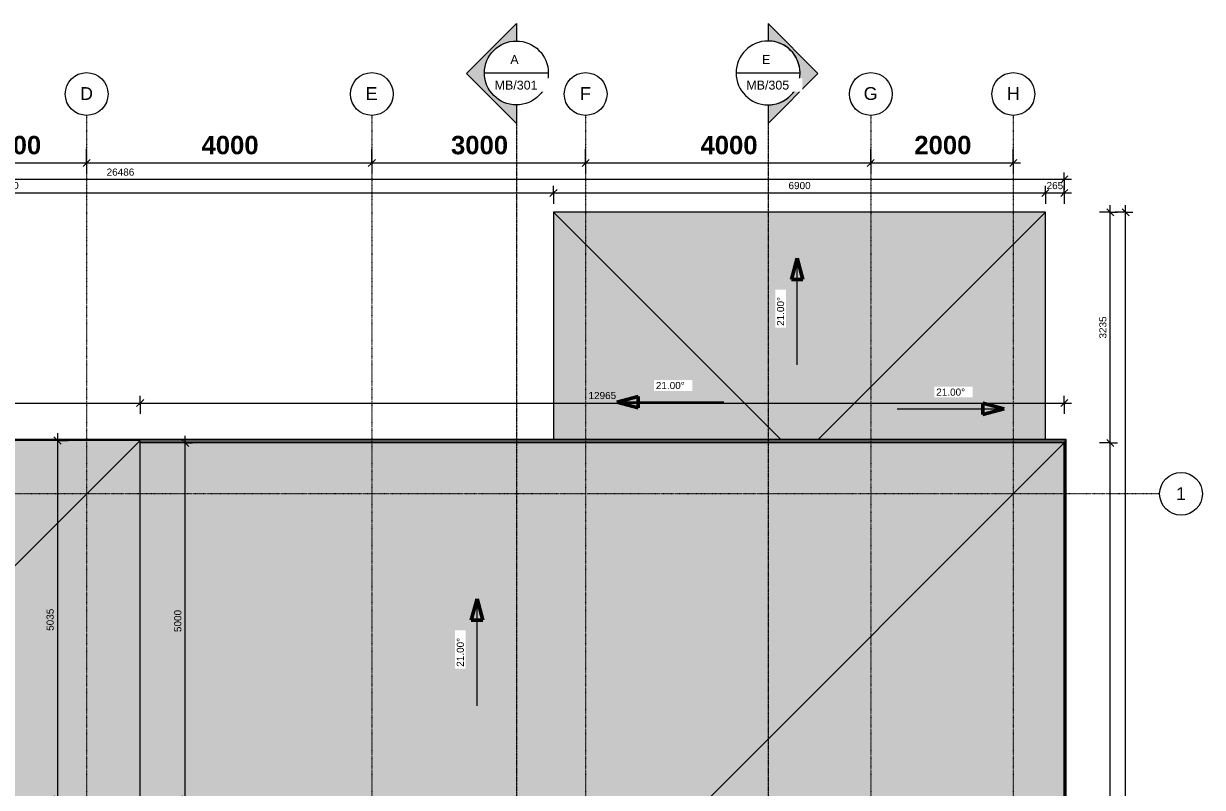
# Model space of a CAD drawing. Header units: millimetres. Extents: x -20313 to 11691, y -15775 to 12805.
# Drawn here: x -5256 to 11282, y 2091 to 12805 of the extents above; entities that cross this region are included whole.
import ezdxf

# ---------------------------------------------------------------- set-up
doc = ezdxf.new("R2010")
doc.units = ezdxf.units.MM
doc.linetypes.add('Dash dot', pattern=[15.875, 6.35, -4.7625, 0, -4.7625])
doc.linetypes.add('TD_Level Line', pattern=[8, 4, -2, 0, -2])
for name, color, linetype, lineweight in [('A-ANNO-DIMS', 211, 'Continuous', 9), ('A-ANNO-DIMS-100', 211, 'Continuous', 9), ('A-DETL-MBND', 5, 'Continuous', 5), ('A-ROOF', 132, 'Continuous', 5), ('A-ROOF-PATT', 132, 'Continuous', 5), ('G-ANNO-DIMS', 111, 'Continuous', 9), ('G-ANNO-SYMB', 111, 'Continuous', 9), ('S-GRID', 1, 'Continuous', 9), ('S-GRID-IDEN', 1, 'Continuous', 9)]:
    doc.layers.add(name, color=color, linetype=linetype, lineweight=lineweight)
doc.styles.add('Arial', font='arial.ttf', dxfattribs={"height": 125})
doc.styles.add('Arial_1', font='arial.ttf', dxfattribs={"height": 180})
doc.styles.add('Arial_2', font='arial.ttf', dxfattribs={"height": 100})
doc.styles.add('Arial_B', font='arialbd.ttf', dxfattribs={"height": 257.936508})
doc.dimstyles.new('Arial_1_0', dxfattribs={"dimscale": 304.8, "dimtxt": 102.02594, "dimasz": 0.328084, "dimexe": 0.328084, "dimexo": 0.0625, "dimgap": 0.082021, "dimtad": 1, "dimdec": 0, "dimzin": 0, "dimdsep": 46, "dimtxsty": 'Arial_2', "dimblk1": 'OBLIQUE', "dimblk2": 'OBLIQUE', "dimsah": 1, "dimcen": 0.09, "dimdle": 0.328084, "dimazin": 0, "dimtfac": 1, "dimtdec": 4, "dimtix": 1, "dimtmove": 0, "dimatfit": 3, "dimfxl": 0.492126, "dimfxlon": 1, "dimtvp": 1, "dimtolj": 1, "dimtzin": 0, "dimarcsym": 2})
doc.dimstyles.new('Arial_2_5', dxfattribs={"dimscale": 304.8, "dimtxt": 255.06485, "dimasz": 0.328084, "dimexe": 0.656168, "dimexo": 0.0625, "dimgap": 0.164042, "dimtad": 1, "dimdec": 0, "dimzin": 0, "dimdsep": 46, "dimtxsty": 'Arial_B', "dimblk1": 'OBLIQUE', "dimblk2": 'OBLIQUE', "dimsah": 1, "dimcen": 0.09, "dimdle": 0.328084, "dimazin": 0, "dimtfac": 1, "dimtdec": 4, "dimtix": 1, "dimtmove": 0, "dimatfit": 3, "dimfxl": 0.492126, "dimfxlon": 1, "dimtvp": 1, "dimtolj": 1, "dimtzin": 0, "dimarcsym": 2})

# ---------------------------------------------------------------- blocks, each defined once
blk = doc.blocks.new('PARAPET4 - PARAPET-973503-03_Roof Level')
at = {"layer": 'A-DETL-MBND'}
for p, q in [((7273, -9136), (6532, 13433)), ((6828, 3847), (7254, -9117)), ((-9183, -9677), (7273, -9136)), ((7254, -9117), (-9164, -9657))]:
    blk.add_line(p, q, dxfattribs=at)
blk.add_open_spline([(7254, -9117), (7256, -9119), (7259, -9121), (7262, -9125), (7264, -9127), (7266, -9128), (7267, -9130), (7269, -9131), (7271, -9133), (7273, -9135), (7274, -9136), (7274, -9136), (7273, -9135)], degree=3, knots=[-1, -1, -1, -1, -0.9166667, -0.875, -0.8333333, -0.7916667, -0.7708333, -0.75, -0.6666667, -0.6111111, -0.5555556, -0.4444444, -0.4444444, -0.4444444, -0.4444444], dxfattribs=at)
blk = doc.blocks.new('Section - _-1243848-03_Roof Level')
at = {"layer": 'G-ANNO-SYMB'}
h = blk.add_hatch(color=256, dxfattribs=at)
edge = h.paths.add_edge_path()
edge.add_line((-12.93, 0), (-5.93, 7))
edge.add_line((-5.93, 7), (1.07, 0))
edge.add_line((1.07, 0), (-1.52, 0))
edge.add_arc((-6, 0), 4.48, 0, 180)
edge.add_line((-10.48, 0), (-12.93, 0))
for p, q in [((-5.93, 7), (-12.93, 0)), ((1.07, 0), (-5.93, 7)), ((-12.93, 0), (-10.48, 0)), ((-1.52, 0), (1.07, 0))]:
    blk.add_line(p, q, dxfattribs=at)
for start, end in [(360, 180), (0, 180), (180, 360)]:
    blk.add_arc((-6, 0), 4.48, start, end, dxfattribs=at)
blk = doc.blocks.new('Grid - _-182767-03_Roof Level')
at = {"layer": 'S-GRID-IDEN'}
blk.add_circle((0, 0), 3, dxfattribs=at)
blk = doc.blocks.new('DIMBLOCK5-03_Roof Level')
at = {"layer": 'A-ANNO-DIMS-100', "transparency": 16777216}
for p, q in [((6629, 10849), (6629, 11049)), ((8629, 10849), (8629, 11049)), ((6629, 10849), (6579, 10799)), ((6629, 10849), (6679, 10899)), ((8729, 10849), (6629, 10849)), ((6629, 10849), (6629, 10699)), ((8629, 10849), (8579, 10799)), ((8629, 10849), (8679, 10899)), ((8629, 10849), (8629, 10699))]:
    blk.add_line(p, q, dxfattribs=at)
at = {"layer": 'A-ANNO-DIMS-100', "color": 0, "transparency": 16777216, "insert": (7240, 11230), "char_height": 257.9, "width": 932.81, "attachment_point": 1, "line_spacing_factor": 0.941778, "style": 'Arial_B'}
blk.add_mtext('2000', dxfattribs=at)
blk = doc.blocks.new('_Oblique')
at = {"color": 0, "linetype": 'ByBlock', "lineweight": -2}
blk.add_line((-0.5, -0.5), (0.5, 0.5), dxfattribs=at)
blk = doc.blocks.new('DIMBLOCK6-03_Roof Level')
at = {"layer": 'A-ANNO-DIMS-100', "transparency": 16777216}
for p, q in [((2629, 10849), (2629, 11049)), ((6629, 10849), (6629, 11049)), ((2629, 10849), (2579, 10799)), ((2629, 10849), (2679, 10899)), ((6629, 10849), (2629, 10849)), ((2629, 10849), (2629, 10699)), ((6629, 10849), (6579, 10799)), ((6629, 10849), (6679, 10899)), ((6629, 10849), (6629, 10699))]:
    blk.add_line(p, q, dxfattribs=at)
at = {"layer": 'A-ANNO-DIMS-100', "color": 0, "transparency": 16777216, "insert": (4240, 11230), "char_height": 257.9, "width": 932.81, "attachment_point": 1, "line_spacing_factor": 0.941778, "style": 'Arial_B'}
blk.add_mtext('4000', dxfattribs=at)
blk = doc.blocks.new('DIMBLOCK7-03_Roof Level')
at = {"layer": 'A-ANNO-DIMS-100', "transparency": 16777216}
for p, q in [((-371, 10849), (-371, 11049)), ((2629, 10849), (2629, 11049)), ((-371, 10849), (-421, 10799)), ((-371, 10849), (-321, 10899)), ((2629, 10849), (-371, 10849)), ((-371, 10849), (-371, 10699)), ((2629, 10849), (2579, 10799)), ((2629, 10849), (2679, 10899)), ((2629, 10849), (2629, 10699))]:
    blk.add_line(p, q, dxfattribs=at)
at = {"layer": 'A-ANNO-DIMS-100', "color": 0, "transparency": 16777216, "insert": (740, 11230), "char_height": 257.9, "width": 932.81, "attachment_point": 1, "line_spacing_factor": 0.941778, "style": 'Arial_B'}
blk.add_mtext('3000', dxfattribs=at)
blk = doc.blocks.new('DIMBLOCK8-03_Roof Level')
at = {"layer": 'A-ANNO-DIMS-100', "transparency": 16777216}
for p, q in [((-4371, 10849), (-4371, 11049)), ((-371, 10849), (-371, 11049)), ((-4371, 10849), (-4421, 10799)), ((-4371, 10849), (-4321, 10899)), ((-371, 10849), (-4371, 10849)), ((-4371, 10849), (-4371, 10699)), ((-371, 10849), (-421, 10799)), ((-371, 10849), (-321, 10899)), ((-371, 10849), (-371, 10699))]:
    blk.add_line(p, q, dxfattribs=at)
at = {"layer": 'A-ANNO-DIMS-100', "color": 0, "transparency": 16777216, "insert": (-2760, 11230), "char_height": 257.9, "width": 932.81, "attachment_point": 1, "line_spacing_factor": 0.941778, "style": 'Arial_B'}
blk.add_mtext('4000', dxfattribs=at)
blk = doc.blocks.new('DIMBLOCK9-03_Roof Level')
at = {"layer": 'A-ANNO-DIMS-100', "transparency": 16777216}
for p, q in [((-6471, 10849), (-6471, 11049)), ((-4371, 10849), (-4371, 11049)), ((-6471, 10849), (-6521, 10799)), ((-6471, 10849), (-6421, 10899)), ((-4371, 10849), (-6471, 10849)), ((-6471, 10849), (-6471, 10699)), ((-4371, 10849), (-4421, 10799)), ((-4371, 10849), (-4321, 10899)), ((-4371, 10849), (-4371, 10699))]:
    blk.add_line(p, q, dxfattribs=at)
at = {"layer": 'A-ANNO-DIMS-100', "color": 0, "transparency": 16777216, "insert": (-5810, 11230), "char_height": 257.9, "width": 932.81, "attachment_point": 1, "line_spacing_factor": 0.941778, "style": 'Arial_B'}
blk.add_mtext('2100', dxfattribs=at)
blk = doc.blocks.new('DIMBLOCK13-03_Roof Level')
at = {"layer": 'A-ANNO-DIMS-100', "transparency": 16777216}
for p, q in [((-13221, 7483), (-13271, 7433)), ((-13221, 7483), (-13221, 7583)), ((-13221, 7483), (-13171, 7533)), ((-13221, 7483), (-3621, 7483)), ((-13221, 7483), (-13221, 7333)), ((-3621, 7483), (-3671, 7433)), ((-3621, 7483), (-3621, 7583)), ((-3621, 7483), (-3571, 7533)), ((-3621, 7483), (-3621, 7333))]:
    blk.add_line(p, q, dxfattribs=at)
at = {"layer": 'A-ANNO-DIMS-100', "color": 0, "transparency": 16777216, "insert": (-8575, 7638), "char_height": 100, "width": 369.18, "attachment_point": 1, "line_spacing_factor": 0.941778, "style": 'Arial_2'}
blk.add_mtext('9600', dxfattribs=at)
blk = doc.blocks.new('DIMBLOCK14-03_Roof Level')
at = {"layer": 'A-ANNO-DIMS-100', "transparency": 16777216}
for p, q in [((-3621, 7483), (-3671, 7433)), ((-3621, 7483), (-3621, 7583)), ((-3621, 7483), (-3571, 7533)), ((-3621, 7483), (9444, 7483)), ((-3621, 7483), (-3621, 7333)), ((9344, 7483), (9294, 7433)), ((9344, 7483), (9344, 7583)), ((9344, 7483), (9394, 7533)), ((9344, 7483), (9344, 7333))]:
    blk.add_line(p, q, dxfattribs=at)
at = {"layer": 'A-ANNO-DIMS-100', "color": 0, "transparency": 16777216, "insert": (2669, 7638), "char_height": 100, "width": 461.47, "attachment_point": 1, "line_spacing_factor": 0.941778, "style": 'Arial_2'}
blk.add_mtext('12965', dxfattribs=at)
blk = doc.blocks.new('DIMBLOCK16-03_Roof Level')
at = {"layer": 'A-ANNO-DIMS-100', "transparency": 16777216}
for p, q in [((-13221, 10429), (-13271, 10379)), ((-13221, 10429), (-13221, 10529)), ((-13221, 10429), (-13171, 10479)), ((-13221, 10429), (2179, 10429)), ((-13221, 10429), (-13221, 10279)), ((2179, 10429), (2129, 10379)), ((2179, 10429), (2179, 10529)), ((2179, 10429), (2229, 10479)), ((2179, 10429), (2179, 10279))]:
    blk.add_line(p, q, dxfattribs=at)
at = {"layer": 'A-ANNO-DIMS-100', "color": 0, "transparency": 16777216, "insert": (-5713, 10583), "char_height": 100, "width": 461.47, "attachment_point": 1, "line_spacing_factor": 0.941778, "style": 'Arial_2'}
blk.add_mtext('15400', dxfattribs=at)
blk = doc.blocks.new('DIMBLOCK17-03_Roof Level')
at = {"layer": 'A-ANNO-DIMS-100', "transparency": 16777216}
for p, q in [((2179, 10429), (2129, 10379)), ((2179, 10429), (2179, 10529)), ((2179, 10429), (2229, 10479)), ((2179, 10429), (9079, 10429)), ((2179, 10429), (2179, 10279)), ((9079, 10429), (9029, 10379)), ((9079, 10429), (9079, 10529)), ((9079, 10429), (9129, 10479)), ((9079, 10429), (9079, 10279))]:
    blk.add_line(p, q, dxfattribs=at)
at = {"layer": 'A-ANNO-DIMS-100', "color": 0, "transparency": 16777216, "insert": (5475, 10583), "char_height": 100, "width": 369.18, "attachment_point": 1, "line_spacing_factor": 0.941778, "style": 'Arial_2'}
blk.add_mtext('6900', dxfattribs=at)
blk = doc.blocks.new('DIMBLOCK18-03_Roof Level')
at = {"layer": 'A-ANNO-DIMS-100', "transparency": 16777216}
for p, q in [((9079, 10429), (9029, 10379)), ((9079, 10429), (9079, 10529)), ((9079, 10429), (9129, 10479)), ((9079, 10429), (9444, 10429)), ((9079, 10429), (9079, 10279)), ((9344, 10429), (9294, 10379)), ((9344, 10429), (9344, 10529)), ((9344, 10429), (9394, 10479)), ((9344, 10429), (9344, 10279))]:
    blk.add_line(p, q, dxfattribs=at)
at = {"layer": 'A-ANNO-DIMS-100', "color": 0, "transparency": 16777216, "insert": (9096, 10583), "char_height": 100, "width": 276.88, "attachment_point": 1, "line_spacing_factor": 0.941778, "style": 'Arial_2'}
blk.add_mtext('265', dxfattribs=at)
blk = doc.blocks.new('DIMBLOCK19-03_Roof Level')
at = {"layer": 'A-ANNO-DIMS-100', "transparency": 16777216}
for p, q in [((9444, 10618), (-17242, 10618)), ((-17142, 10618), (-17192, 10568)), ((-17142, 10618), (-17142, 10718)), ((-17142, 10618), (-17092, 10668)), ((-17142, 10618), (-17142, 10468)), ((9344, 10618), (9294, 10568)), ((9344, 10618), (9344, 10718)), ((9344, 10618), (9394, 10668)), ((9344, 10618), (9344, 10468))]:
    blk.add_line(p, q, dxfattribs=at)
at = {"layer": 'A-ANNO-DIMS-100', "color": 0, "transparency": 16777216, "insert": (-4091, 10772), "char_height": 100, "width": 461.47, "attachment_point": 1, "line_spacing_factor": 0.941778, "style": 'Arial_2'}
blk.add_mtext('26486', dxfattribs=at)
blk = doc.blocks.new('DIMBLOCK40-03_Roof Level')
at = {"layer": 'A-ANNO-DIMS-100', "transparency": 16777216}
for p, q in [((-2988, 6923), (-3038, 6973)), ((-2988, 1923), (-2988, 7023)), ((-2988, 6923), (-3138, 6923)), ((-2988, 6923), (-2938, 6873)), ((-2988, 6923), (-2888, 6923)), ((-2988, 1923), (-3138, 1923)), ((-2988, 1923), (-3038, 1973)), ((-2988, 1923), (-2938, 1873)), ((-2988, 1923), (-2888, 1923))]:
    blk.add_line(p, q, dxfattribs=at)
at = {"layer": 'A-ANNO-DIMS-100', "color": 0, "transparency": 16777216, "insert": (-3143, 4270), "char_height": 100, "width": 369.18, "attachment_point": 1, "rotation": 90, "line_spacing_factor": 0.941778, "style": 'Arial_2'}
blk.add_mtext('5000', dxfattribs=at)
blk = doc.blocks.new('DIMBLOCK41-03_Roof Level')
at = {"layer": 'A-ANNO-DIMS-100', "transparency": 16777216}
for p, q in [((-4780, 6958), (-4880, 6958)), ((-4780, 6958), (-4830, 7008)), ((-4780, 7058), (-4780, 1923)), ((-4780, 6958), (-4730, 6908)), ((-4780, 6958), (-4630, 6958)), ((-4780, 1923), (-4880, 1923)), ((-4780, 1923), (-4830, 1973)), ((-4780, 1923), (-4730, 1873)), ((-4780, 1923), (-4630, 1923))]:
    blk.add_line(p, q, dxfattribs=at)
at = {"layer": 'A-ANNO-DIMS-100', "color": 0, "transparency": 16777216, "insert": (-4934, 4287), "char_height": 100, "width": 369.18, "attachment_point": 1, "rotation": 90, "line_spacing_factor": 0.941778, "style": 'Arial_2'}
blk.add_mtext('5035', dxfattribs=at)
blk = doc.blocks.new('DIMBLOCK70-03_Roof Level')
at = {"layer": 'A-ANNO-DIMS-100', "transparency": 16777216}
for p, q in [((9990, 6923), (9940, 6973)), ((9990, 6923), (9840, 6923)), ((9990, -9507), (9990, 6923)), ((9990, 6923), (10040, 6873)), ((9990, 6923), (10090, 6923)), ((9990, -9507), (9840, -9507)), ((9990, -9507), (9940, -9457)), ((9990, -9507), (10040, -9557)), ((9990, -9507), (10090, -9507))]:
    blk.add_line(p, q, dxfattribs=at)
at = {"layer": 'A-ANNO-DIMS-100', "color": 0, "transparency": 16777216, "insert": (9835, -1484), "char_height": 100, "width": 461.47, "attachment_point": 1, "rotation": 90, "line_spacing_factor": 0.941778, "style": 'Arial_2'}
blk.add_mtext('16430', dxfattribs=at)
blk = doc.blocks.new('DIMBLOCK71-03_Roof Level')
at = {"layer": 'A-ANNO-DIMS-100', "transparency": 16777216}
for p, q in [((9990, 6923), (9990, 10258)), ((9990, 10158), (9840, 10158)), ((9990, 10158), (9940, 10208)), ((9990, 10158), (10040, 10108)), ((9990, 10158), (10090, 10158)), ((9990, 6923), (9940, 6973)), ((9990, 6923), (9840, 6923)), ((9990, 6923), (10040, 6873)), ((9990, 6923), (10090, 6923))]:
    blk.add_line(p, q, dxfattribs=at)
at = {"layer": 'A-ANNO-DIMS-100', "color": 0, "transparency": 16777216, "insert": (9835, 8387), "char_height": 100, "width": 369.18, "attachment_point": 1, "rotation": 90, "line_spacing_factor": 0.941778, "style": 'Arial_2'}
blk.add_mtext('3235', dxfattribs=at)
blk = doc.blocks.new('DIMBLOCK72-03_Roof Level')
at = {"layer": 'A-ANNO-DIMS-100', "transparency": 16777216}
for p, q in [((10204, -13607), (10204, 10258)), ((10204, 10158), (10054, 10158)), ((10204, 10158), (10154, 10208)), ((10204, 10158), (10254, 10108)), ((10204, 10158), (10304, 10158)), ((10204, -13507), (10054, -13507)), ((10204, -13507), (10154, -13457)), ((10204, -13507), (10254, -13557)), ((10204, -13507), (10304, -13507))]:
    blk.add_line(p, q, dxfattribs=at)
at = {"layer": 'A-ANNO-DIMS-100', "color": 0, "transparency": 16777216, "insert": (10049, -1866), "char_height": 100, "width": 461.47, "attachment_point": 1, "rotation": 90, "line_spacing_factor": 0.941778, "style": 'Arial_2'}
blk.add_mtext('23665', dxfattribs=at)

msp = doc.modelspace()

# ---------------------------------------------------------------- hatches: boundary and pattern name
at = {"layer": 'A-DETL-MBND'}
h = msp.add_hatch(dxfattribs=at)
h.set_pattern_fill('FP_11', color=256, style=0, pattern_type=2)
h.set_pattern_definition([(185.321, (604.74, -116.84), (1422.777465, 126.991261), [109.552, -2629.24]), (90, (495.66, -127), (-118.565, 127), [10.16, -116.84]), (270, (486.18, 0), (118.565, -127), [35.56, -91.44]), (0, (486.18, -35.56), (118.565, 127), [11.856, -106.708]), (180, (498.03, -116.84), (-118.565, -127), [11.856, -106.708]), (270, (486.18, -116.84), (118.565, -127), [10.16, -116.84]), (270, (495.66, 0), (118.565, -127), [25.4, -101.6]), (354.679, (495.66, -25.4), (1422.777465, -126.991261), [109.552, -2629.24]), (320.782, (501.589, -25.4), (-2015.6072356, 1650.990985), [32.138, -3181.648]), (287.286, (526.487, -45.72), (118.566, -253.99939), [31.922, -367.1]), (252.714, (535.973, -76.2), (118.566, 253.99939), [31.922, -367.1]), (219.218, (526.487, -106.68), (-2015.6072356, -1650.990985), [32.138, -3181.648]), (288.981, (518.188, -52.07), (-474.2663295, 1396.997354), [25.517, -2526.225]), (251.019, (526.487, -76.2), (-474.2663295, -1396.997354), [25.517, -2526.225]), (219.321, (518.188, -100.33), (-1541.347746, -1269.9923843), [26.055, -2579.41]), (320.679, (498.032, -35.56), (-1541.347746, 1269.9923843), [26.055, -2579.41])])
h.paths.add_polyline_path([(4042.7, 6969.1), (5368.4, 6969.1), (2179, 10158.5), (2179, 6969.1), (3618.5, 6969.1)])
h = msp.add_hatch(dxfattribs=at)
h.set_pattern_fill('FP_12', color=256, style=0, pattern_type=2)
h.set_pattern_definition([(95.321, (-116.84, 979.734), (126.991261, -1422.7774649), [109.552, -2629.24]), (0, (-127, 1088.81), (127, 118.565), [10.16, -116.84]), (180, (0, 1098.3), (-127, -118.565), [35.56, -91.44]), (270, (-35.56, 1098.3), (127, -118.565), [11.856, -106.708]), (90, (-116.84, 1086.44), (-127, 118.565), [11.856, -106.708]), (180, (-116.84, 1098.3), (-127, -118.565), [10.16, -116.84]), (180, (0, 1088.81), (-127, -118.565), [25.4, -101.6]), (264.679, (-25.4, 1088.814), (-126.991261, -1422.777465), [109.552, -2629.24]), (230.782, (-25.4, 1082.886), (1650.990985, 2015.6072356), [32.138, -3181.648]), (197.286, (-45.72, 1057.987), (-253.99939, -118.566), [31.922, -367.1]), (162.714, (-76.2, 1048.502), (253.99939, -118.566), [31.922, -367.1]), (129.218, (-106.68, 1057.987), (-1650.990985, 2015.6072356), [32.138, -3181.648]), (198.981, (-52.07, 1066.287), (1396.9973541, 474.2663295), [25.517, -2526.225]), (161.019, (-76.2, 1057.987), (-1396.9973541, 474.2663295), [25.517, -2526.225]), (129.321, (-100.33, 1066.287), (-1269.9923843, 1541.3477461), [26.055, -2579.41]), (230.679, (-35.56, 1086.443), (1269.9923843, 1541.3477461), [26.055, -2579.41])])
h.paths.add_polyline_path([(5368.4, 6969.1), (5889.7, 6969.1), (9079, 10158.5), (2179, 10158.5), (5315.4, 7022.1)])
h = msp.add_hatch(dxfattribs=at)
h.set_pattern_fill('FP_13', color=256, style=0, pattern_type=2)
h.set_pattern_definition([(5.321, (841.104, 116.84), (-1422.7774649, -126.991261), [109.552, -2629.24]), (270, (950.18, 127), (118.565, -127), [10.16, -116.84]), (90, (959.67, 0), (-118.565, 127), [35.56, -91.44]), (180, (959.67, 35.56), (-118.565, -127), [11.856, -106.708]), (0, (947.81, 116.84), (118.565, 127), [11.856, -106.708]), (90, (959.67, 116.84), (-118.565, 127), [10.16, -116.84]), (90, (950.18, 0), (-118.565, 127), [25.4, -101.6]), (174.679, (950.184, 25.4), (-1422.7774649, 126.991261), [109.552, -2629.24]), (140.782, (944.255, 25.4), (2015.6072356, -1650.990985), [32.138, -3181.648]), (107.286, (919.357, 45.72), (-118.566, 253.99939), [31.922, -367.1]), (72.714, (909.87, 76.2), (-118.566, -253.99939), [31.922, -367.1]), (39.218, (919.357, 106.68), (2015.6072356, 1650.990985), [32.138, -3181.648]), (108.981, (927.656, 52.07), (474.2663295, -1396.9973541), [25.517, -2526.225]), (71.019, (919.357, 76.2), (474.2663295, 1396.9973541), [25.517, -2526.225]), (39.321, (927.656, 100.33), (1541.3477461, 1269.9923843), [26.055, -2579.41]), (140.679, (947.812, 35.56), (1541.3477461, -1269.9923843), [26.055, -2579.41])])
h.paths.add_polyline_path([(7860.6, 6969.1), (9079, 6969.1), (9079, 10158.5), (5889.7, 6969.1), (7012.2, 6969.1)])
h = msp.add_hatch(dxfattribs=at)
h.set_pattern_fill('FP_1', color=256, style=0, pattern_type=2)
h.set_pattern_definition([(95.321, (-116.84, 900.638), (126.991261, -1422.777465), [109.552, -2629.24]), (0, (-127, 1009.72), (127, 118.565), [10.16, -116.84]), (180, (0, 1019.2), (-127, -118.565), [35.56, -91.44]), (270, (-35.56, 1019.2), (127, -118.565), [11.856, -106.708]), (90, (-116.84, 1007.35), (-127, 118.565), [11.856, -106.708]), (180, (-116.84, 1019.2), (-127, -118.565), [10.16, -116.84]), (180, (0, 1009.72), (-127, -118.565), [25.4, -101.6]), (264.679, (-25.4, 1009.718), (-126.991261, -1422.777465), [109.552, -2629.24]), (230.782, (-25.4, 1003.79), (1650.990985, 2015.6072356), [32.138, -3181.648]), (197.286, (-45.72, 978.89), (-253.99939, -118.566), [31.922, -367.1]), (162.714, (-76.2, 969.406), (253.99939, -118.566), [31.922, -367.1]), (129.218, (-106.68, 978.891), (-1650.990985, 2015.6072356), [32.138, -3181.648]), (198.981, (-52.07, 987.19), (1396.997354, 474.2663295), [25.517, -2526.225]), (161.019, (-76.2, 978.891), (-1396.997354, 474.2663295), [25.517, -2526.225]), (129.321, (-100.33, 987.19), (-1269.9923843, 1541.347746), [26.055, -2579.41]), (230.679, (-35.56, 1007.346), (1269.9923843, 1541.347746), [26.055, -2579.41])])
h.paths.add_polyline_path([(2759, 338.5), (9344, 6923.5), (-3621, 6923.5), (-3621, 1938.5), (2759, 1938.5), (2759, 1171.2)])
h = msp.add_hatch(dxfattribs=at)
h.set_pattern_fill('FP_2', color=256, style=0, pattern_type=2)
h.set_pattern_definition([(5.321, (1211.504, 116.84), (-1422.777465, -126.991261), [109.552, -2629.24]), (270, (1320.58, 127), (118.565, -127), [10.16, -116.84]), (90, (1330.07, 0), (-118.565, 127), [35.56, -91.44]), (180, (1330.07, 35.56), (-118.565, -127), [11.856, -106.708]), (0, (1318.21, 116.84), (118.565, 127), [11.856, -106.708]), (90, (1330.07, 116.84), (-118.565, 127), [10.16, -116.84]), (90, (1320.58, 0), (-118.565, 127), [25.4, -101.6]), (174.679, (1320.584, 25.4), (-1422.777465, 126.991261), [109.552, -2629.24]), (140.782, (1314.656, 25.4), (2015.6072356, -1650.990985), [32.138, -3181.648]), (107.286, (1289.757, 45.72), (-118.566, 253.99939), [31.922, -367.1]), (72.714, (1280.272, 76.2), (-118.566, -253.99939), [31.922, -367.1]), (39.218, (1289.757, 106.68), (2015.6072356, 1650.990985), [32.138, -3181.648]), (108.981, (1298.057, 52.07), (474.2663295, -1396.9973541), [25.517, -2526.225]), (71.019, (1289.757, 76.2), (474.2663295, 1396.9973541), [25.517, -2526.225]), (39.321, (1298.057, 100.33), (1541.347746, 1269.9923843), [26.055, -2579.41]), (140.679, (1318.213, 35.56), (1541.347746, -1269.9923843), [26.055, -2579.41])])
h.paths.add_polyline_path([(9344, -9506.5), (9344, 6923.5), (2759, 338.5), (2759, -2921.5), (9218.6, -9381.1)])
at = {"layer": 'A-ROOF-PATT'}
h = msp.add_hatch(dxfattribs=at)
h.set_pattern_fill('FP_9', color=256, style=0, pattern_type=2)
h.set_pattern_definition([(95.321, (-116.84, 856.617), (126.991261, -1422.7774649), [109.552, -2629.24]), (0, (-127, 965.7), (127, 118.565), [10.16, -116.84]), (180, (0, 975.18), (-127, -118.565), [35.56, -91.44]), (270, (-35.56, 975.18), (127, -118.565), [11.856, -106.708]), (90, (-116.84, 963.33), (-127, 118.565), [11.856, -106.708]), (180, (-116.84, 975.18), (-127, -118.565), [10.16, -116.84]), (180, (0, 965.7), (-127, -118.565), [25.4, -101.6]), (264.679, (-25.4, 965.696), (-126.991261, -1422.7774649), [109.552, -2629.24]), (230.782, (-25.4, 959.768), (1650.990985, 2015.6072356), [32.138, -3181.648]), (197.286, (-45.72, 934.87), (-253.99939, -118.566), [31.922, -367.1]), (162.714, (-76.2, 925.384), (253.99939, -118.566), [31.922, -367.1]), (129.218, (-106.68, 934.869), (-1650.990985, 2015.6072356), [32.138, -3181.648]), (198.981, (-52.07, 943.169), (1396.9973541, 474.2663295), [25.517, -2526.225]), (161.019, (-76.2, 934.869), (-1396.9973541, 474.2663295), [25.517, -2526.225]), (129.321, (-100.33, 943.169), (-1269.9923843, 1541.3477461), [26.055, -2579.41]), (230.679, (-35.56, 963.325), (1269.9923843, 1541.3477461), [26.055, -2579.41])])
h.paths.add_polyline_path([(-8421, 2158.5), (-3621, 6958.5), (-13221, 6958.5), (-8941.2, 2678.7)])
h = msp.add_hatch(dxfattribs=at)
h.set_pattern_fill('FP_10', color=256, style=0, pattern_type=2)
h.set_pattern_definition([(5.321, (-502.076, 116.84), (-1422.777465, -126.991261), [109.552, -2629.24]), (270, (-393, 127), (118.565, -127), [10.16, -116.84]), (90, (-383.51, 0), (-118.565, 127), [35.56, -91.44]), (180, (-383.51, 35.56), (-118.565, -127), [11.856, -106.708]), (0, (-395.37, 116.84), (118.565, 127), [11.856, -106.708]), (90, (-383.51, 116.84), (-118.565, 127), [10.16, -116.84]), (90, (-393, 0), (-118.565, 127), [25.4, -101.6]), (174.679, (-392.996, 25.4), (-1422.777465, 126.991261), [109.552, -2629.24]), (140.782, (-398.925, 25.4), (2015.6072356, -1650.990985), [32.138, -3181.648]), (107.286, (-423.823, 45.72), (-118.566, 253.99939), [31.922, -367.1]), (72.714, (-433.308, 76.2), (-118.566, -253.99939), [31.922, -367.1]), (39.218, (-423.823, 106.68), (2015.6072356, 1650.990985), [32.138, -3181.648]), (108.981, (-415.524, 52.07), (474.2663295, -1396.9973541), [25.517, -2526.225]), (71.019, (-423.823, 76.2), (474.2663295, 1396.9973541), [25.517, -2526.225]), (39.321, (-415.524, 100.33), (1541.347746, 1269.9923843), [26.055, -2579.41]), (140.679, (-395.368, 35.56), (1541.347746, -1269.9923843), [26.055, -2579.41])])
h.paths.add_polyline_path([(-3621, -9541.5), (-3621, -2926.5), (-4486, -2926.5), (-4486, -2906.5), (-4501, -2906.5), (-4501, 1938.5), (-3621, 1938.5), (-3621, 6958.5), (-8421, 2158.5), (-8421, -4741.5), (-3781.4, -9381.1)])
at = {"layer": 'G-ANNO-DIMS', "lineweight": 50}
for points in [[(5598.2, 9516.4), (5517.8, 9216.4), (5678.5, 9216.4)], [(3066.2, 7493.9), (3366.2, 7413.5), (3366.2, 7574.3)], [(8499.7, 7401.6), (8199.7, 7481.9), (8199.7, 7321.2)], [(1105.8, 4735.4), (1025.4, 4435.4), (1186.2, 4435.4)]]:
    msp.add_hatch(color=256, dxfattribs=at).paths.add_polyline_path(points)

# ---------------------------------------------------------------- linework, layer by layer
at = {"layer": 'A-DETL-MBND'}
for p, q in [((2179, 10158.5), (2179, 6969.1)), ((9079, 10158.5), (2179, 10158.5)), ((5368.4, 6969.1), (2179, 10158.5)), ((5889.7, 6969.1), (9079, 10158.5)), ((9079, 6969.1), (9079, 10158.5)), ((9344, 6923.5), (-3621, 6923.5)), ((2759, 338.5), (9344, 6923.5)), ((9344, -9506.5), (9344, 6923.5))]:
    msp.add_line(p, q, dxfattribs=at)
at = {"layer": 'A-ROOF'}
for p, q in [((-3621, 6958.5), (-13221, 6958.5)), ((-8421, 2158.5), (-3621, 6958.5)), ((-3621, 1938.5), (-3621, 6958.5))]:
    msp.add_line(p, q, dxfattribs=at)
at = {"layer": 'G-ANNO-DIMS', "lineweight": 50}
for p, q in [((5598.2, 9516.4), (5517.8, 9216.4)), ((5678.5, 9216.4), (5598.2, 9516.4)), ((5517.8, 9216.4), (5678.5, 9216.4)), ((3366.2, 7574.3), (3066.2, 7493.9)), ((3066.2, 7493.9), (3366.2, 7413.5)), ((3366.2, 7413.5), (3366.2, 7574.3)), ((8499.7, 7401.6), (8199.7, 7481.9)), ((8199.7, 7481.9), (8199.7, 7321.2)), ((8199.7, 7321.2), (8499.7, 7401.6)), ((1105.8, 4735.4), (1025.4, 4435.4)), ((1186.2, 4435.4), (1105.8, 4735.4)), ((1025.4, 4435.4), (1186.2, 4435.4))]:
    msp.add_line(p, q, dxfattribs=at)
at = {"layer": 'G-ANNO-DIMS'}
for p, q in [((5598.2, 8016.4), (5598.2, 9516.4)), ((4566.2, 7493.9), (3066.2, 7493.9)), ((6999.7, 7401.6), (8499.7, 7401.6)), ((1105.8, 3235.4), (1105.8, 4735.4))]:
    msp.add_line(p, q, dxfattribs=at)
at = {"layer": 'G-ANNO-SYMB'}
for p, q in [((1209.8, 12112.7), (2105.8, 12112.7)), ((4740.5, 12112.7), (5636.5, 12112.7))]:
    msp.add_line(p, q, dxfattribs=at)
at = {"layer": 'G-ANNO-SYMB', "linetype": 'TD_Level Line', "lineweight": 18}
for p, q in [((1657.8, 11512.7), (1657.8, -14482.8)), ((5188.5, 11512.7), (5188.5, -14482.8))]:
    msp.add_line(p, q, dxfattribs=at)
at = {"layer": 'S-GRID', "linetype": 'Dash dot', "lineweight": 18}
for p, q in [((-4371, 11517.3), (-4371, 9017.3)), ((-371, 11517.3), (-371, 9017.3)), ((2629, 11517.3), (2629, 9017.3)), ((6629, 11517.3), (6629, 9017.3)), ((8629, 11517.3), (8629, 9017.3)), ((-4371, 9017.3), (-4371, -12139.4)), ((-371, 9017.3), (-371, -12139.4)), ((2629, 9017.3), (2629, -12139.4)), ((6629, 9017.3), (6629, -12139.4)), ((8629, 9017.3), (8629, -12139.4)), ((8182, 6208.5), (-16069.6, 6208.5)), ((10682, 6208.5), (8182, 6208.5))]:
    msp.add_line(p, q, dxfattribs=at)

# ---------------------------------------------------------------- block references
at = {"layer": 'A-DETL-MBND', "rotation": 88.11700695989701}
msp.add_blockref('PARAPET4 - PARAPET-973503-03_Roof Level', (0, 0), dxfattribs=at)
at = {"layer": 'G-ANNO-SYMB', "extrusion": (0, 0, -1), "xscale": 99.99999999999994, "yscale": 99.99999999999994, "zscale": 99.99999999999994, "rotation": 270.0000000000003}
msp.add_blockref('Section - _-1243848-03_Roof Level', (-1657.8, 11512.7), dxfattribs=at)
at = {"layer": 'G-ANNO-SYMB', "xscale": 99.99999999999994, "yscale": 99.99999999999994, "zscale": 99.99999999999994, "rotation": 269.9999999999995}
msp.add_blockref('Section - _-1243848-03_Roof Level', (5188.5, 11512.7), dxfattribs=at)
at = {"layer": 'S-GRID-IDEN'}
for p, xscale, yscale, zscale, rotation in [((-4371, 11817.3), 99.99999999999994, 99.99999999999994, 99.99999999999994, 180), ((-371, 11817.3), 99.99999999999994, 99.99999999999994, 99.99999999999994, 180), ((2629, 11817.3), 99.99999999999994, 99.99999999999994, 99.99999999999994, 180), ((6629, 11817.3), 99.99999999999993, 99.99999999999993, 99.99999999999993, 180), ((8629, 11817.3), 99.99999999999993, 99.99999999999993, 99.99999999999993, 180), ((10982, 6208.5), 99.99999999999994, 99.99999999999994, 99.99999999999994, 90)]:
    msp.add_blockref('Grid - _-182767-03_Roof Level', p, dxfattribs=dict(at, xscale=xscale, yscale=yscale, zscale=zscale, rotation=rotation))

# ---------------------------------------------------------------- dimensions: what is measured, and where the dimension line sits
at = {"layer": 'A-ANNO-DIMS'}
for base, p1, p2, dimstyle, override, picture, middle in [((-6471, 10849.1), (-4371, 10699.1), (-6471, 10699.1), 'Arial_2_5', {"dimpost": '<>', "dimfxl": 2100}, 'DIMBLOCK9-03_Roof Level', (-5421, 11030.8)), ((-4371, 10849.1), (-371, 10699.1), (-4371, 10699.1), 'Arial_2_5', {"dimpost": '<>', "dimfxl": 4000}, 'DIMBLOCK8-03_Roof Level', (-2371, 11030.8)), ((-371, 10849.1), (2629, 10699.1), (-371, 10699.1), 'Arial_2_5', {"dimpost": '<>', "dimfxl": 3000}, 'DIMBLOCK7-03_Roof Level', (1129, 11030.8)), ((2629, 10849.1), (6629, 10699.1), (2629, 10699.1), 'Arial_2_5', {"dimpost": '<>', "dimfxl": 4000}, 'DIMBLOCK6-03_Roof Level', (4629, 11030.8)), ((6629, 10849.1), (8629, 10699.1), (6629, 10699.1), 'Arial_2_5', {"dimpost": '<>', "dimfxl": 2000}, 'DIMBLOCK5-03_Roof Level', (7629, 11030.8)), ((-3621, 7483.2), (-13221, 7333.2), (-3621, 7333.2), 'Arial_1_0', {"dimpost": '<>', "dimfxl": 9600}, 'DIMBLOCK13-03_Roof Level', (-8421, 7559.2))]:
    dim = msp.add_linear_dim(base=base, p1=p1, p2=p2, dimstyle=dimstyle, override=override, dxfattribs=at)
    dim.commit()
    dim.dimension.update_dxf_attribs({"geometry": picture, "text_midpoint": middle})
for base, p1, p2, angle, override, picture, middle in [((-17142.4, 10617.6), (9344, 10467.6), (-17142.4, 10467.6), 0, {"dimpost": '<>', "dimfxl": 26486.439844}, 'DIMBLOCK19-03_Roof Level', (-3899.2, 10693.7)), ((2179, 10428.5), (-13221, 10278.5), (2179, 10278.5), 0, {"dimpost": '<>', "dimfxl": 15400}, 'DIMBLOCK16-03_Roof Level', (-5521, 10504.6)), ((9079, 10428.5), (2179, 10278.5), (9079, 10278.5), 0, {"dimpost": '<>', "dimfxl": 6900}, 'DIMBLOCK17-03_Roof Level', (5629, 10504.6)), ((9344, 10428.5), (9079, 10278.5), (9344, 10278.5), 0, {"dimpost": '<>', "dimfxl": 265}, 'DIMBLOCK18-03_Roof Level', (9211.5, 10504.6)), ((9989.7, 10158.5), (9839.7, 6923.5), (9839.7, 10158.5), 90, {"dimpost": '<>', "dimfxl": 3235}, 'DIMBLOCK71-03_Roof Level', (9913.6, 8541)), ((10203.8, 10158.5), (10053.8, -13506.5), (10053.8, 10158.5), 90, {"dimpost": '<>', "dimfxl": 23665}, 'DIMBLOCK72-03_Roof Level', (10127.7, -1674)), ((-4779.6, 1923.5), (-4629.6, 6958.5), (-4629.6, 1923.5), 90, {"dimpost": '<>', "dimfxl": 5035}, 'DIMBLOCK41-03_Roof Level', (-4855.7, 4441)), ((-2987.9, 6923.5), (-3137.9, 1923.5), (-3137.9, 6923.5), 90, {"dimpost": '<>', "dimfxl": 5000}, 'DIMBLOCK40-03_Roof Level', (-3064, 4423.5)), ((9989.7, 6923.5), (9839.7, -9506.5), (9839.7, 6923.5), 90, {"dimpost": '<>', "dimfxl": 16430}, 'DIMBLOCK70-03_Roof Level', (9913.6, -1291.5))]:
    dim = msp.add_linear_dim(base=base, p1=p1, p2=p2, angle=angle, dimstyle='Arial_1_0', override=override, dxfattribs=at)
    dim.commit()
    dim.dimension.update_dxf_attribs({"geometry": picture, "text_midpoint": middle})

# ---------------------------------------------------------------- next in the draw order: texts
at = {"layer": 'G-ANNO-DIMS', "char_height": 100, "width": 484.823, "attachment_point": 1, "rotation": 90, "line_spacing_factor": 0.941778, "style": 'Arial_2', "bg_fill": 3, "box_fill_scale": 1.25, "bg_fill_color": 256, "bg_fill_true_color": 13158600, "bg_fill_transparency": 0}
for insert in [(5313.6, 8564.4), (821.2, 3783.4)]:
    msp.add_mtext('21.00°', dxfattribs=dict(at, insert=insert))
at = {"layer": 'G-ANNO-DIMS', "char_height": 100, "width": 484.823, "attachment_point": 1, "line_spacing_factor": 0.941778, "style": 'Arial_2', "bg_fill": 3, "box_fill_scale": 1.25, "bg_fill_color": 256, "bg_fill_true_color": 13158600, "bg_fill_transparency": 0}
for insert in [(3614.2, 7778.5), (7547.7, 7686.1)]:
    msp.add_mtext('21.00°', dxfattribs=dict(at, insert=insert))
at = {"layer": 'G-ANNO-SYMB', "char_height": 125, "attachment_point": 1, "style": 'Arial', "bg_fill": 3, "box_fill_scale": 1.25, "bg_fill_color": 256, "bg_fill_true_color": 13158600, "bg_fill_transparency": 0}
for s, insert, width in [('A', (1572.7, 12362.8), 144.304), ('E', (5103.4, 12362.8), 144.304), ('MB/301', (1352.4, 12004.6), 753.586), ('MB/305', (4883.1, 12004.6), 753.586)]:
    msp.add_mtext(s, dxfattribs=dict(at, insert=insert, width=width))
at = {"layer": 'S-GRID-IDEN', "char_height": 180, "attachment_point": 1, "style": 'Arial_1', "bg_fill": 3, "box_fill_scale": 1.25, "bg_fill_color": 256, "bg_fill_true_color": 13158600, "bg_fill_transparency": 0}
for s, insert, width in [('D', (-4463.4, 11914), 216.456), ('E', (-456.9, 11914), 200.422), ('F', (2549.6, 11914), 184.388), ('G', (6529.6, 11914), 232.489), ('H', (8536.6, 11914), 216.456), ('1', (10911.6, 6302.5), 168.354)]:
    msp.add_mtext(s, dxfattribs=dict(at, insert=insert, width=width))

# ---------------------------------------------------------------- next in the draw order: dimensions: what is measured, and where the dimension line sits
at = {"layer": 'A-ANNO-DIMS'}
dim = msp.add_linear_dim(base=(9344, 7483.2), p1=(-3621, 7333.2), p2=(9344, 7333.2), dimstyle='Arial_1_0', override={"dimpost": '<>', "dimfxl": 12965}, dxfattribs=at)
dim.commit()
dim.dimension.update_dxf_attribs({"geometry": 'DIMBLOCK14-03_Roof Level', "text_midpoint": (2861.5, 7559.2)})

doc.saveas('drawing.dxf')
